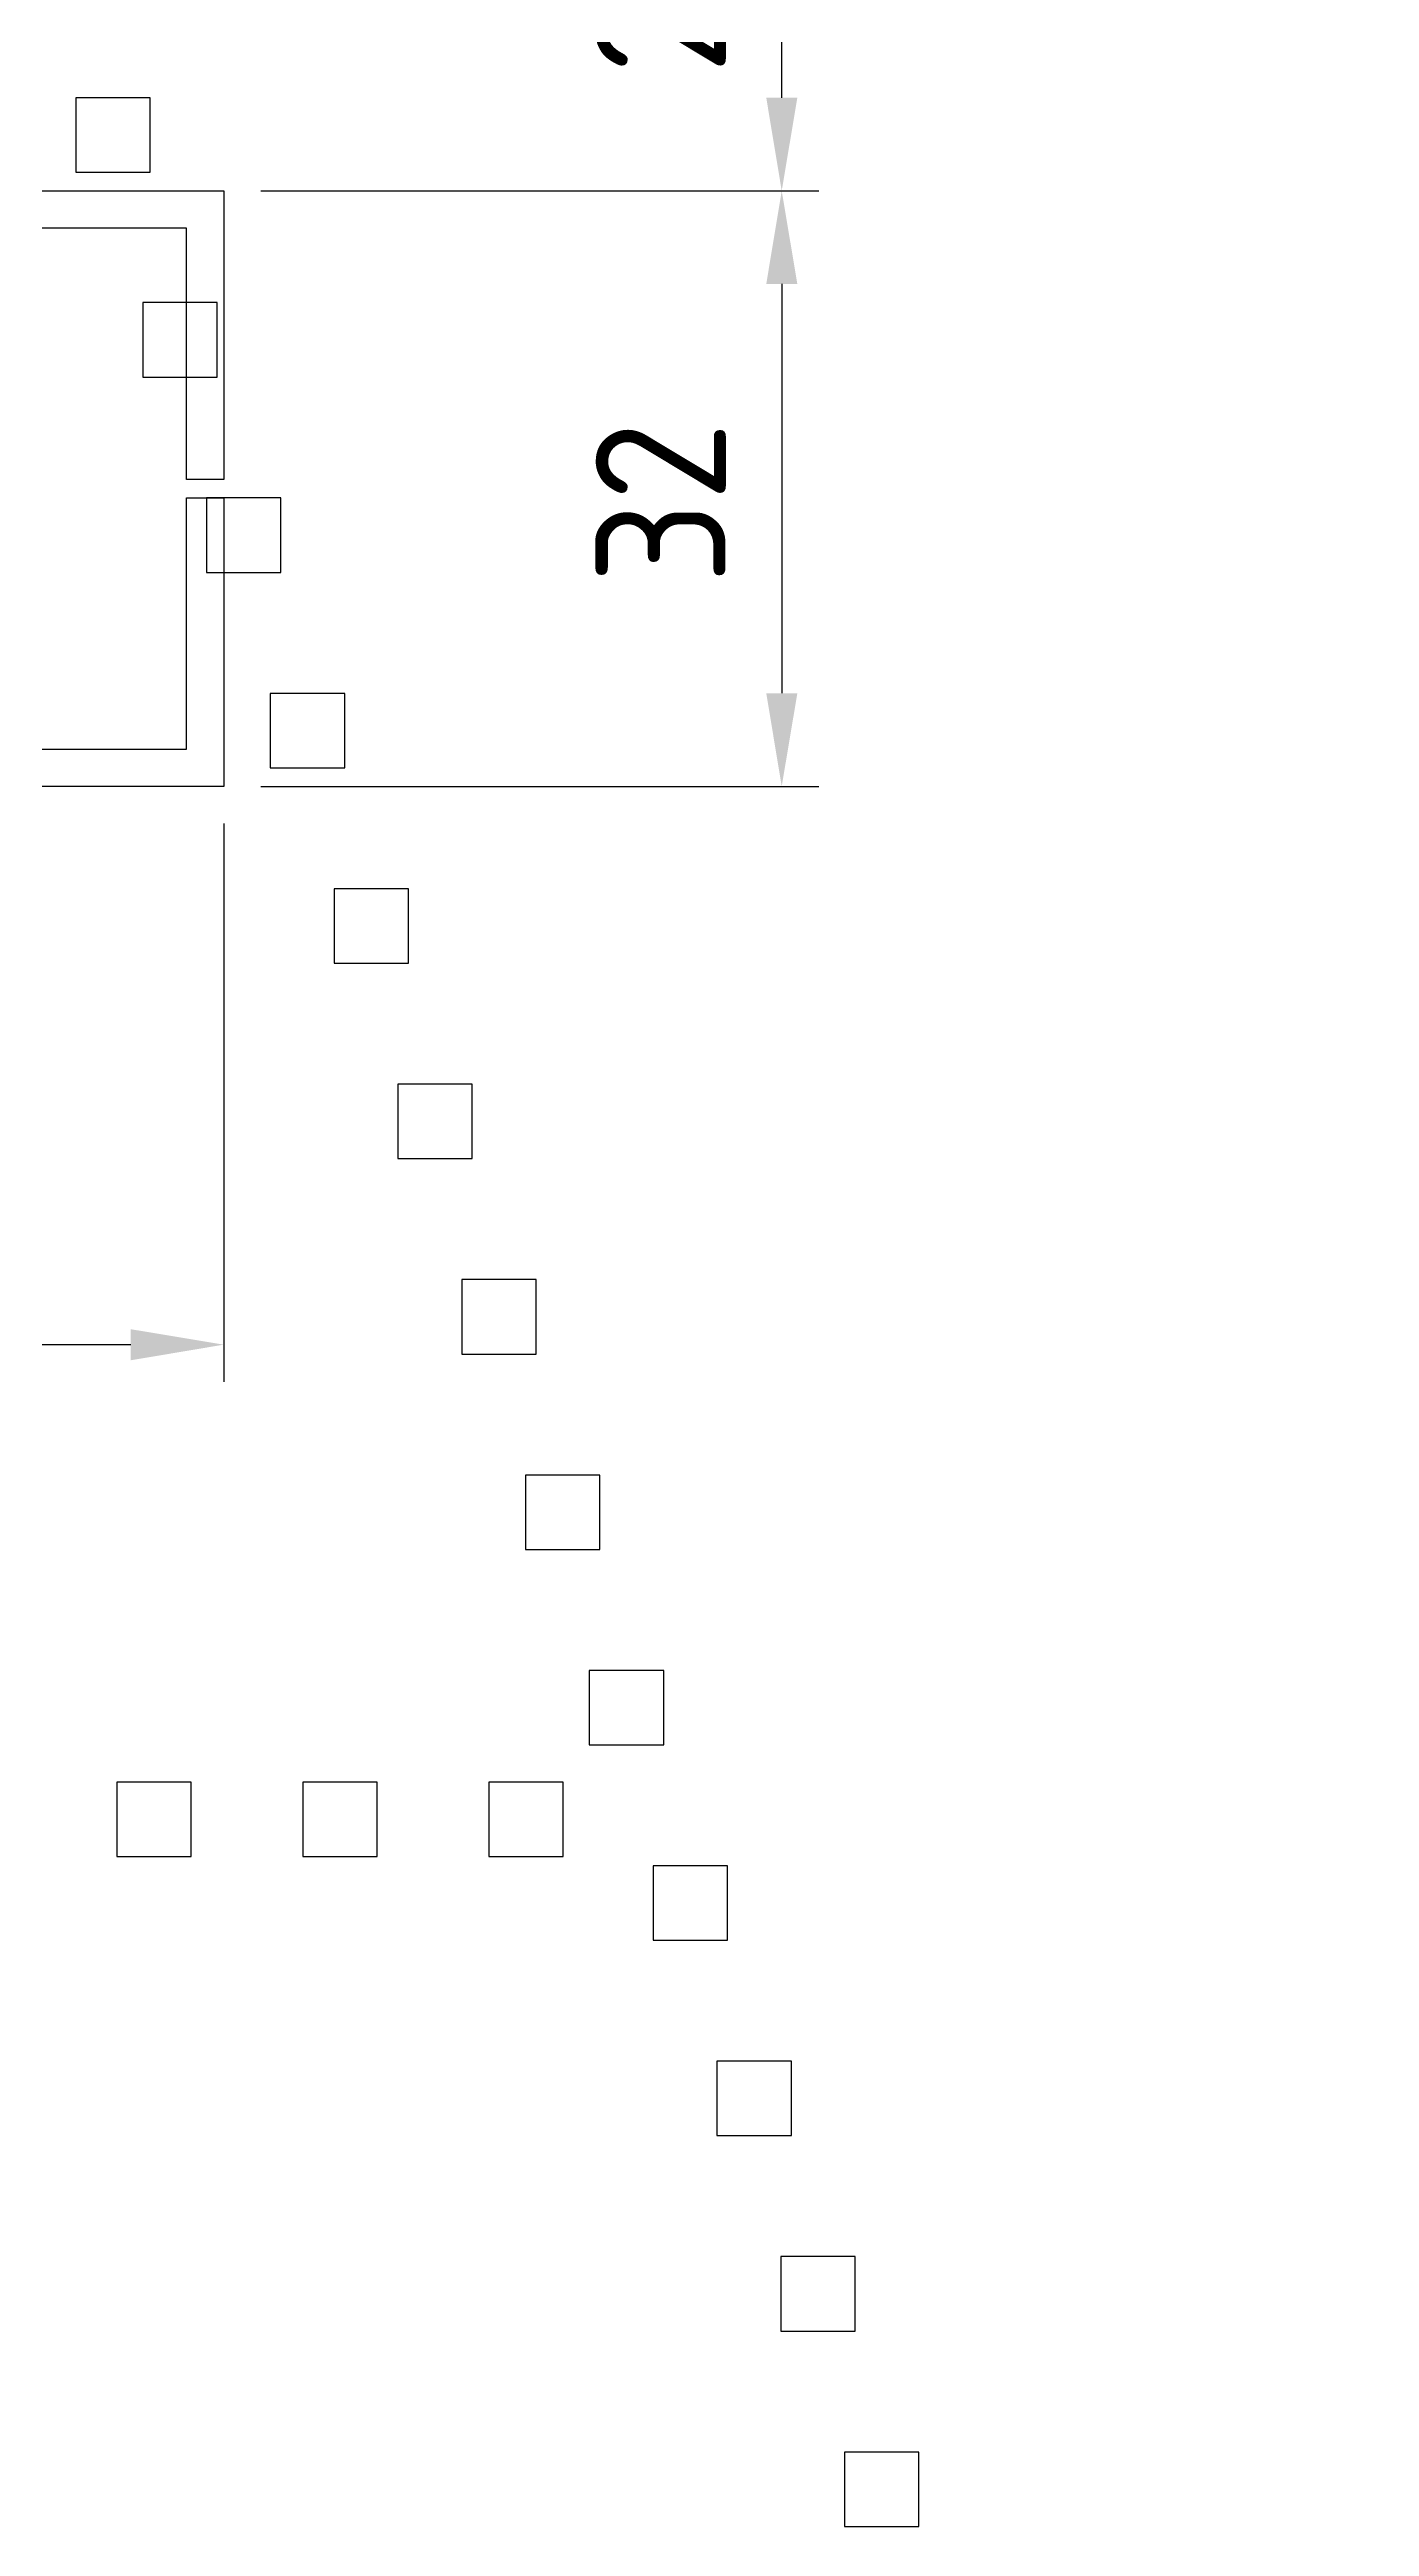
# Model space of a CAD drawing. Extents: x -1190 to 1093, y 0 to 939.
# Drawn here: x 161.2 to 232.2, y 404.3 to 537.4 of the extents above; entities that cross this region are included whole.
import ezdxf

# ---------------------------------------------------------------- set-up
doc = ezdxf.new("R2010")
doc.units = 0
doc.header["$LTSCALE"] = 2.5
doc.layers.get('DEFPOINTS').update_dxf_attribs({"linetype": 'CONTINUOUS'})
for name, color, linetype in [('AM_0', 7, 'CONTINUOUS'), ('AM_4', 3, 'CONTINUOUS'), ('AM_5', 3, 'CONTINUOUS')]:
    doc.layers.add(name, color=color, linetype=linetype)
doc.styles.get("Standard").update_dxf_attribs({"font": 'ISOCP.SHX'})
doc.dimstyles.get("Standard").update_dxf_attribs({"dimtxt": 0.18, "dimasz": 0.18, "dimexe": 0.18, "dimexo": 0.0625, "dimgap": 0.09, "dimtad": 0, "dimtih": 1, "dimtoh": 1, "dimzin": 0, "dimcen": 0.09, "dimazin": 3, "dimtfac": 1, "dimtofl": 0, "dimtmove": 0, "dimatfit": 3})

# ---------------------------------------------------------------- blocks, each defined once
blk = doc.blocks.new('A$C18394318')
at = {"layer": 'AM_4'}
for p, q in [((15, 32), (15, 30)), ((16, 30), (16, 32))]:
    blk.add_line(p, q, dxfattribs=at)
at = {"layer": 'AM_5'}
for p, q in [((0, 32), (15, 32)), ((0, 16.5), (0, 32)), ((16, 32), (31, 32)), ((31, 32), (31, 16.5)), ((2, 30), (2, 16.5)), ((15, 30), (2, 30)), ((29, 30), (16, 30)), ((29, 16.5), (29, 30)), ((2, 16.5), (0, 16.5)), ((31, 16.5), (29, 16.5)), ((0, 15.5), (2, 15.5)), ((0, 0), (0, 15.5)), ((2, 15.5), (2, 2)), ((29, 15.5), (31, 15.5)), ((29, 2), (29, 15.5)), ((31, 15.5), (31, 0)), ((2, 2), (15, 2)), ((15, 2.5), (15, 0.5)), ((16, 0.5), (16, 2.5)), ((16, 2), (29, 2)), ((15, 0), (0, 0)), ((31, 0), (16, 0))]:
    blk.add_line(p, q, dxfattribs=at)
blk = doc.blocks.new('A$CB895733A')
at = {"layer": 'AM_4'}
for p, q in [((53.094136, 140.99998), (49.094136, 140.99998)), ((49.094136, 140.99998), (49.094136, 136.99998)), ((53.094136, 136.99998), (53.094136, 140.99998)), ((49.094136, 136.99998), (53.094136, 136.99998)), ((56.688236, 130.000002), (52.688236, 130.000002)), ((52.688236, 130.000002), (52.688236, 126.000002)), ((56.688236, 126.000002), (56.688236, 130.000002)), ((52.688236, 126.000002), (56.688236, 126.000002)), ((60.11876, 119.50015), (56.11876, 119.50015)), ((56.11876, 119.50015), (56.11876, 115.50015)), ((60.11876, 115.50015), (60.11876, 119.50015)), ((56.11876, 115.50015), (60.11876, 115.50015)), ((63.549538, 109.000044), (59.549538, 109.000044)), ((59.549538, 109.000044), (59.549538, 105.000044)), ((63.549538, 105.000044), (63.549538, 109.000044)), ((59.549538, 105.000044), (63.549538, 105.000044)), ((66.980316, 98.499938), (62.980316, 98.499938)), ((62.980316, 98.499938), (62.980316, 94.499938)), ((66.980316, 94.499938), (66.980316, 98.499938)), ((62.980316, 94.499938), (66.980316, 94.499938)), ((70.411094, 88.000086), (66.411094, 88.000086)), ((66.411094, 88.000086), (66.411094, 84.000086)), ((70.411094, 84.000086), (70.411094, 88.000086)), ((66.411094, 84.000086), (70.411094, 84.000086)), ((73.841618, 77.49998), (69.841618, 77.49998)), ((69.841618, 77.49998), (69.841618, 73.49998)), ((73.841618, 73.49998), (73.841618, 77.49998)), ((69.841618, 73.49998), (73.841618, 73.49998)), ((77.272396, 67.000128), (73.272396, 67.000128)), ((73.272396, 67.000128), (73.272396, 63.000128)), ((77.272396, 63.000128), (77.272396, 67.000128)), ((73.272396, 63.000128), (77.272396, 63.000128)), ((80.70292, 56.500022), (76.70292, 56.500022)), ((76.70292, 56.500022), (76.70292, 52.500022)), ((80.70292, 52.500022), (80.70292, 56.500022)), ((76.70292, 52.500022), (80.70292, 52.500022)), ((55.297078, 50.500034), (51.297078, 50.500034)), ((51.297078, 50.500034), (51.297078, 46.500034)), ((55.297078, 46.500034), (55.297078, 50.500034)), ((65.297058, 50.500034), (61.297058, 50.500034)), ((61.297058, 50.500034), (61.297058, 46.500034)), ((65.297058, 46.500034), (65.297058, 50.500034)), ((75.297038, 50.500034), (71.297038, 50.500034)), ((71.297038, 50.500034), (71.297038, 46.500034)), ((75.297038, 46.500034), (75.297038, 50.500034)), ((51.297078, 46.500034), (55.297078, 46.500034)), ((61.297058, 46.500034), (65.297058, 46.500034)), ((71.297038, 46.500034), (75.297038, 46.500034)), ((84.133698, 45.999916), (80.133698, 45.999916)), ((80.133698, 45.999916), (80.133698, 41.999916)), ((84.133698, 41.999916), (84.133698, 45.999916)), ((80.133698, 41.999916), (84.133698, 41.999916)), ((87.564476, 35.500064), (83.564476, 35.500064)), ((83.564476, 35.500064), (83.564476, 31.500064)), ((87.564476, 31.500064), (87.564476, 35.500064)), ((83.564476, 31.500064), (87.564476, 31.500064)), ((90.995, 24.999958), (86.995, 24.999958)), ((86.995, 24.999958), (86.995, 20.999958)), ((90.995, 20.999958), (90.995, 24.999958)), ((86.995, 20.999958), (90.995, 20.999958)), ((94.425778, 14.500106), (90.425778, 14.500106)), ((90.425778, 14.500106), (90.425778, 10.500106)), ((94.425778, 10.500106), (94.425778, 14.500106)), ((90.425778, 10.500106), (94.425778, 10.500106))]:
    blk.add_line(p, q, dxfattribs=at)
at = {"layer": 'AM_0'}
blk.add_blockref('A$C18394318', (26.050973, 104.000054), dxfattribs=at)
blk = doc.blocks.new('*U107')
at = {"layer": 'AM_5', "color": 2}
blk.add_text('29.5', height=7, rotation=90, dxfattribs=at).set_placement((197.6, 536.09))
blk = doc.blocks.new('*D59')
at = {"layer": 'AM_5'}
for p, q in [((341.33, 559.31), (198.6, 559.31)), ((200.6, 534.81), (200.6, 554.31)), ((172.6, 529.81), (202.6, 529.81))]:
    blk.add_line(p, q, dxfattribs=at)
for points in [[(199.77, 554.31), (201.44, 554.31), (200.6, 559.31)], [(199.77, 534.81), (201.44, 534.81), (200.6, 529.81)]]:
    blk.add_solid(points, dxfattribs=at)
at = {"layer": 'DEFPOINTS', "color": 0}
for p in [(200.6, 559.31), (343.33, 559.31), (170.6, 529.81)]:
    blk.add_point(p, dxfattribs=at)
at = {"layer": 'AM_0'}
blk.add_blockref('*U107', (0, 0), dxfattribs=at)
blk = doc.blocks.new('*U108')
at = {"layer": 'AM_5', "color": 2}
blk.add_text('32', height=7, rotation=90, dxfattribs=at).set_placement((197.6, 508.7))
blk = doc.blocks.new('*D60')
at = {"layer": 'AM_5'}
for p, q in [((172.6, 529.81), (202.6, 529.81)), ((200.6, 524.81), (200.6, 502.81)), ((172.6, 497.81), (202.6, 497.81))]:
    blk.add_line(p, q, dxfattribs=at)
for points in [[(199.77, 524.81), (201.44, 524.81), (200.6, 529.81)], [(199.77, 502.81), (201.44, 502.81), (200.6, 497.81)]]:
    blk.add_solid(points, dxfattribs=at)
at = {"layer": 'DEFPOINTS', "color": 0}
for p in [(170.6, 529.81), (170.6, 497.81), (200.6, 497.81)]:
    blk.add_point(p, dxfattribs=at)
at = {"layer": 'AM_0'}
blk.add_blockref('*U108', (0, 0), dxfattribs=at)
blk = doc.blocks.new('*U110')
at = {"layer": 'AM_5', "color": 2}
blk.add_text('31', height=7, dxfattribs=at).set_placement((150.9, 470.81))
blk = doc.blocks.new('*D62')
at = {"layer": 'AM_5'}
for p, q in [((139.6, 495.81), (139.6, 465.81)), ((170.6, 495.81), (170.6, 465.81)), ((144.6, 467.81), (165.6, 467.81))]:
    blk.add_line(p, q, dxfattribs=at)
for points in [[(144.6, 468.64), (144.6, 466.97), (139.6, 467.81)], [(165.6, 468.64), (165.6, 466.97), (170.6, 467.81)]]:
    blk.add_solid(points, dxfattribs=at)
at = {"layer": 'DEFPOINTS', "color": 0}
for p in [(139.6, 497.81), (170.6, 497.81), (170.6, 467.81)]:
    blk.add_point(p, dxfattribs=at)
at = {"layer": 'AM_0'}
blk.add_blockref('*U110', (0, 0), dxfattribs=at)

msp = doc.modelspace()

# ---------------------------------------------------------------- block references
at = {"layer": 'AM_0'}
for name, p in [('A$CB895733A', (113.553, 393.806)), ('A$C18394318', (139.604, 497.806))]:
    msp.add_blockref(name, p, dxfattribs=at)

# ---------------------------------------------------------------- dimensions: what is measured, and where the dimension line sits
at = {"layer": 'AM_5'}
for base, p2, picture, middle in [((200.604, 559.306), (343.327, 559.306), '*D59', (194.104, 544.556)), ((200.604, 497.806), (170.604, 497.806), '*D60', (194.104, 513.806))]:
    dim = msp.add_linear_dim(base=base, p1=(170.604, 529.806), p2=p2, angle=90, dimstyle='Standard', override={"dimscale": 2, "dimdec": 1}, dxfattribs=at)
    dim.commit()
    dim.dimension.update_dxf_attribs({"geometry": picture, "text_midpoint": middle})
dim = msp.add_linear_dim(base=(170.604, 467.806), p1=(139.604, 497.806), p2=(170.604, 497.806), dimstyle='Standard', override={"dimscale": 2, "dimdec": 1}, dxfattribs=at)
dim.commit()
dim.dimension.update_dxf_attribs({"geometry": '*D62', "text_midpoint": (155.104, 474.306)})

doc.saveas('drawing.dxf')
